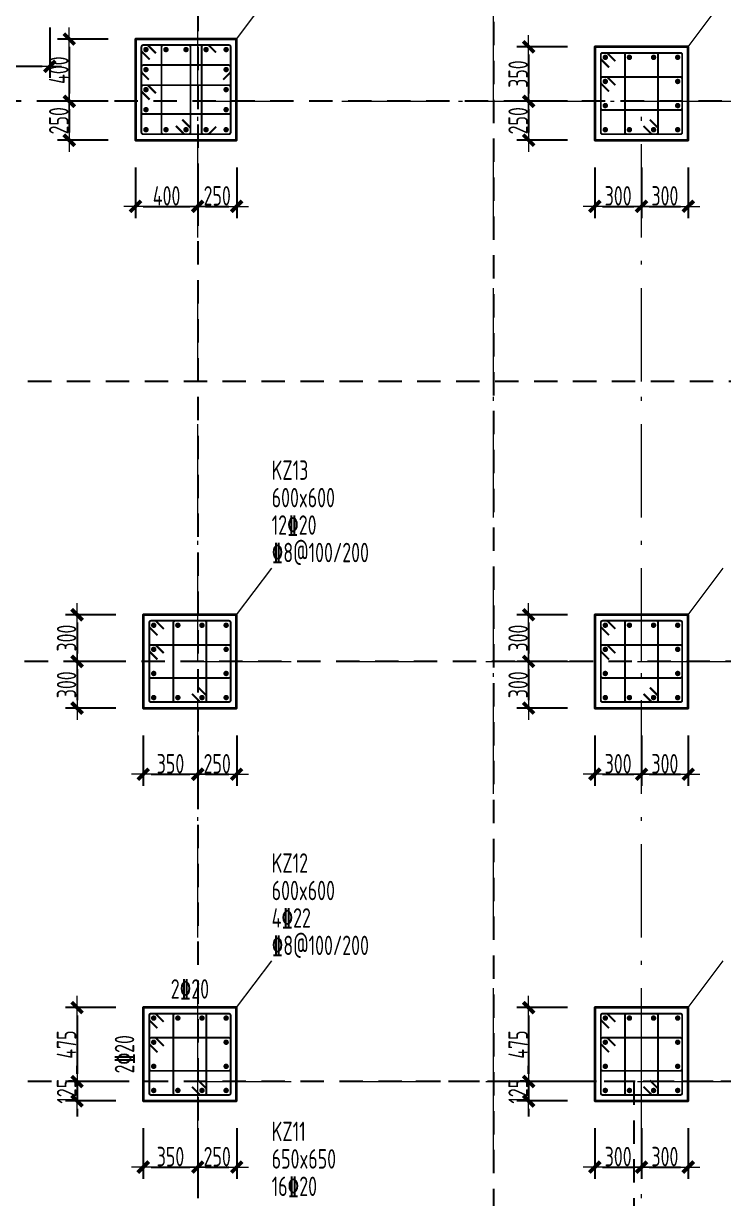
# Model space of a CAD drawing. Header units: millimetres. Extents: x 539196 to 807275, y 431843 to 1156631.
# Drawn here: x 613630 to 622621, y 893055 to 908159 of the extents above; entities that cross this region are included whole.
import ezdxf
from ezdxf.enums import TextEntityAlignment as Align

# ---------------------------------------------------------------- set-up
doc = ezdxf.new("R2010")
doc.units = ezdxf.units.MM
doc.header["$MEASUREMENT"] = 0
for name, pattern in [('DOTE', [2.42, 2, -0.2, 0.02, -0.2]), ('点划线', [1850, 1200, -300, 50, -300]), ('虚线', [500, 300, -200])]:
    doc.linetypes.add(name, pattern=pattern)
doc.layers.add('DOTE', color=1, linetype='DOTE')
for name, color, linetype, lineweight in [('柱原位标注', 7, 'Continuous', 18), ('柱尺寸标注', 3, 'Continuous', 18), ('柱标注引线', 2, 'Continuous', 18), ('柱箍筋', 1, 'Continuous', 25), ('柱纵筋', 1, 'Continuous', 70), ('柱集中标注', 2, 'Continuous', 18), ('砼柱', 2, 'Continuous', 35), ('网格', 9, '点划线', 18)]:
    doc.layers.add(name, color=color, linetype=linetype, lineweight=lineweight)
doc.styles.add('样式 1_yjk_yjk_yjk_yjk', font='yjkeng.shx', dxfattribs={"width": 0.7, "bigfont": 'yjkchn.shx'})
doc.dimstyles.new('盈建科结构_yjk_yjk_yjk_yjk', dxfattribs={"dimscale": 100, "dimtxt": 2.5, "dimasz": 1, "dimexe": 1.5, "dimexo": 0.625, "dimgap": 0.1, "dimtad": 1, "dimdec": 0, "dimrnd": 1, "dimzin": 0, "dimdsep": 46, "dimtxsty": '样式 1_yjk_yjk_yjk_yjk', "dimblk": '_yjkbk', "dimblk1": 'ARCHTICK', "dimblk2": 'ARCHTICK', "dimcen": 0.09, "dimadec": 0, "dimazin": 0, "dimtfac": 1, "dimtdec": 4, "dimtix": 1, "dimtmove": 2, "dimatfit": 3, "dimfxl": 0, "dimtolj": 1, "dimtzin": 0, "dimarcsym": 0})

# ---------------------------------------------------------------- blocks, each defined once
blk = doc.blocks.new('_yjkbk')
blk.add_line((-1, 0), (1.5, 0))
blk.add_lwpolyline([(-0.7, -0.7, 0.5, 0.5, 0), (0.7, 0.7, 0.5, 0.5, 0)], format="xyseb")
blk = doc.blocks.new('*D1311')
at = {"layer": 'Defpoints', "color": 0}
for p in [(612268, 908459), (613968, 908459), (613968, 907609)]:
    blk.add_point(p, dxfattribs=at)
at = {"layer": '柱尺寸标注', "color": 0, "lineweight": -2}
for p, q in [((612268, 908109), (612268, 907459)), ((613968, 908109), (613968, 907459)), ((612368, 907609), (613868, 907609))]:
    blk.add_line(p, q, dxfattribs=at)
at = {"layer": '柱尺寸标注', "color": 0, "lineweight": -2, "xscale": 100, "yscale": 100, "zscale": 100, "rotation": 180}
blk.add_blockref('_yjkbk', (612268, 907609), dxfattribs=at)
at = {"layer": '柱尺寸标注', "color": 0, "lineweight": -2, "xscale": 100, "yscale": 100, "zscale": 100}
blk.add_blockref('_yjkbk', (613968, 907609), dxfattribs=at)
at = {"layer": '柱尺寸标注', "color": 0, "insert": (613118, 907744), "char_height": 250, "attachment_point": 5, "style": '样式 1_yjk_yjk_yjk_yjk'}
blk.add_mtext('\\A1;850', dxfattribs=at)
blk = doc.blocks.new('_ARCHTICK')
at = {"color": 0, "linetype": 'ByBlock', "const_width": 0.15}
blk.add_lwpolyline([(-0.5, -0.5), (0.5, 0.5)], dxfattribs=at)
blk = doc.blocks.new('*D1482')
at = {"layer": 'Defpoints', "color": 0}
for p in [(615068, 906659), (615868, 906659), (615868, 905809)]:
    blk.add_point(p, dxfattribs=at)
at = {"layer": '柱尺寸标注', "color": 0, "lineweight": -2}
for p, q in [((615068, 906309), (615068, 905659)), ((615868, 906309), (615868, 905659)), ((615168, 905809), (615768, 905809))]:
    blk.add_line(p, q, dxfattribs=at)
at = {"layer": '柱尺寸标注', "color": 0, "lineweight": -2, "xscale": 100, "yscale": 100, "zscale": 100, "rotation": 180}
blk.add_blockref('_yjkbk', (615068, 905809), dxfattribs=at)
at = {"layer": '柱尺寸标注', "color": 0, "lineweight": -2, "xscale": 100, "yscale": 100, "zscale": 100}
blk.add_blockref('_yjkbk', (615868, 905809), dxfattribs=at)
at = {"layer": '柱尺寸标注', "color": 0, "insert": (615468, 905944), "char_height": 250, "attachment_point": 5, "style": '样式 1_yjk_yjk_yjk_yjk'}
blk.add_mtext('\\A1;400', dxfattribs=at)
blk = doc.blocks.new('*D1483')
at = {"layer": 'Defpoints', "color": 0}
for p in [(615868, 906659), (616368, 906659), (616368, 905809)]:
    blk.add_point(p, dxfattribs=at)
at = {"layer": '柱尺寸标注', "color": 0, "lineweight": -2}
for p, q in [((615868, 906309), (615868, 905659)), ((616368, 906309), (616368, 905659)), ((615968, 905809), (616268, 905809))]:
    blk.add_line(p, q, dxfattribs=at)
at = {"layer": '柱尺寸标注', "color": 0, "lineweight": -2, "xscale": 100, "yscale": 100, "zscale": 100, "rotation": 180}
blk.add_blockref('_yjkbk', (615868, 905809), dxfattribs=at)
at = {"layer": '柱尺寸标注', "color": 0, "lineweight": -2, "xscale": 100, "yscale": 100, "zscale": 100}
blk.add_blockref('_yjkbk', (616368, 905809), dxfattribs=at)
at = {"layer": '柱尺寸标注', "color": 0, "insert": (616118, 905944), "char_height": 250, "attachment_point": 5, "style": '样式 1_yjk_yjk_yjk_yjk'}
blk.add_mtext('\\A1;250', dxfattribs=at)
blk = doc.blocks.new('*D1484')
at = {"layer": 'Defpoints', "color": 0}
for p in [(615068, 907959), (614218, 907159), (615068, 907159)]:
    blk.add_point(p, dxfattribs=at)
at = {"layer": '柱尺寸标注', "color": 0, "lineweight": -2}
for p, q in [((614718, 907959), (614068, 907959)), ((614218, 907859), (614218, 907259)), ((614718, 907159), (614068, 907159))]:
    blk.add_line(p, q, dxfattribs=at)
at = {"layer": '柱尺寸标注', "color": 0, "lineweight": -2, "xscale": 100, "yscale": 100, "zscale": 100}
for p, rotation in [((614218, 907959), 90), ((614218, 907159), 270)]:
    blk.add_blockref('_yjkbk', p, dxfattribs=dict(at, rotation=rotation))
at = {"layer": '柱尺寸标注', "color": 0, "insert": (614083, 907559), "char_height": 250, "attachment_point": 5, "rotation": 90, "style": '样式 1_yjk_yjk_yjk_yjk'}
blk.add_mtext('\\A1;400', dxfattribs=at)
blk = doc.blocks.new('*D1485')
at = {"layer": 'Defpoints', "color": 0}
for p in [(615068, 907159), (614218, 906659), (615068, 906659)]:
    blk.add_point(p, dxfattribs=at)
at = {"layer": '柱尺寸标注', "color": 0, "lineweight": -2}
for p, q in [((614718, 907159), (614068, 907159)), ((614218, 907059), (614218, 906759)), ((614718, 906659), (614068, 906659))]:
    blk.add_line(p, q, dxfattribs=at)
at = {"layer": '柱尺寸标注', "color": 0, "lineweight": -2, "xscale": 100, "yscale": 100, "zscale": 100}
for p, rotation in [((614218, 907159), 90), ((614218, 906659), 270)]:
    blk.add_blockref('_yjkbk', p, dxfattribs=dict(at, rotation=rotation))
at = {"layer": '柱尺寸标注', "color": 0, "insert": (614083, 906909), "char_height": 250, "attachment_point": 5, "rotation": 90, "style": '样式 1_yjk_yjk_yjk_yjk'}
blk.add_mtext('\\A1;250', dxfattribs=at)
blk = doc.blocks.new('*D1494')
at = {"layer": 'Defpoints', "color": 0}
for p in [(615168, 899359), (615868, 899359), (615868, 898509)]:
    blk.add_point(p, dxfattribs=at)
at = {"layer": '柱尺寸标注', "color": 0, "lineweight": -2}
for p, q in [((615168, 899009), (615168, 898359)), ((615868, 899009), (615868, 898359)), ((615268, 898509), (615768, 898509))]:
    blk.add_line(p, q, dxfattribs=at)
at = {"layer": '柱尺寸标注', "color": 0, "lineweight": -2, "xscale": 100, "yscale": 100, "zscale": 100, "rotation": 180}
blk.add_blockref('_yjkbk', (615168, 898509), dxfattribs=at)
at = {"layer": '柱尺寸标注', "color": 0, "lineweight": -2, "xscale": 100, "yscale": 100, "zscale": 100}
blk.add_blockref('_yjkbk', (615868, 898509), dxfattribs=at)
at = {"layer": '柱尺寸标注', "color": 0, "insert": (615518, 898644), "char_height": 250, "attachment_point": 5, "style": '样式 1_yjk_yjk_yjk_yjk'}
blk.add_mtext('\\A1;350', dxfattribs=at)
blk = doc.blocks.new('*D1495')
at = {"layer": 'Defpoints', "color": 0}
for p in [(615868, 899359), (616368, 899359), (616368, 898509)]:
    blk.add_point(p, dxfattribs=at)
at = {"layer": '柱尺寸标注', "color": 0, "lineweight": -2}
for p, q in [((615868, 899009), (615868, 898359)), ((616368, 899009), (616368, 898359)), ((615968, 898509), (616268, 898509))]:
    blk.add_line(p, q, dxfattribs=at)
at = {"layer": '柱尺寸标注', "color": 0, "lineweight": -2, "xscale": 100, "yscale": 100, "zscale": 100, "rotation": 180}
blk.add_blockref('_yjkbk', (615868, 898509), dxfattribs=at)
at = {"layer": '柱尺寸标注', "color": 0, "lineweight": -2, "xscale": 100, "yscale": 100, "zscale": 100}
blk.add_blockref('_yjkbk', (616368, 898509), dxfattribs=at)
at = {"layer": '柱尺寸标注', "color": 0, "insert": (616118, 898644), "char_height": 250, "attachment_point": 5, "style": '样式 1_yjk_yjk_yjk_yjk'}
blk.add_mtext('\\A1;250', dxfattribs=at)
blk = doc.blocks.new('*D1496')
at = {"layer": 'Defpoints', "color": 0}
for p in [(615168, 900559), (614318, 899959), (615168, 899959)]:
    blk.add_point(p, dxfattribs=at)
at = {"layer": '柱尺寸标注', "color": 0, "lineweight": -2}
for p, q in [((614818, 900559), (614168, 900559)), ((614318, 900459), (614318, 900059)), ((614818, 899959), (614168, 899959))]:
    blk.add_line(p, q, dxfattribs=at)
at = {"layer": '柱尺寸标注', "color": 0, "lineweight": -2, "xscale": 100, "yscale": 100, "zscale": 100}
for p, rotation in [((614318, 900559), 90), ((614318, 899959), 270)]:
    blk.add_blockref('_yjkbk', p, dxfattribs=dict(at, rotation=rotation))
at = {"layer": '柱尺寸标注', "color": 0, "insert": (614183, 900259), "char_height": 250, "attachment_point": 5, "rotation": 90, "style": '样式 1_yjk_yjk_yjk_yjk'}
blk.add_mtext('\\A1;300', dxfattribs=at)
blk = doc.blocks.new('*D1497')
at = {"layer": 'Defpoints', "color": 0}
for p in [(615168, 899959), (614318, 899359), (615168, 899359)]:
    blk.add_point(p, dxfattribs=at)
at = {"layer": '柱尺寸标注', "color": 0, "lineweight": -2}
for p, q in [((614818, 899959), (614168, 899959)), ((614318, 899859), (614318, 899459)), ((614818, 899359), (614168, 899359))]:
    blk.add_line(p, q, dxfattribs=at)
at = {"layer": '柱尺寸标注', "color": 0, "lineweight": -2, "xscale": 100, "yscale": 100, "zscale": 100}
for p, rotation in [((614318, 899959), 90), ((614318, 899359), 270)]:
    blk.add_blockref('_yjkbk', p, dxfattribs=dict(at, rotation=rotation))
at = {"layer": '柱尺寸标注', "color": 0, "insert": (614183, 899659), "char_height": 250, "attachment_point": 5, "rotation": 90, "style": '样式 1_yjk_yjk_yjk_yjk'}
blk.add_mtext('\\A1;300', dxfattribs=at)
blk = doc.blocks.new('*D1498')
at = {"layer": 'Defpoints', "color": 0}
for p in [(615168, 894309), (615868, 894309), (615868, 893459)]:
    blk.add_point(p, dxfattribs=at)
at = {"layer": '柱尺寸标注', "color": 0, "lineweight": -2}
for p, q in [((615168, 893959), (615168, 893309)), ((615868, 893959), (615868, 893309)), ((615268, 893459), (615768, 893459))]:
    blk.add_line(p, q, dxfattribs=at)
at = {"layer": '柱尺寸标注', "color": 0, "lineweight": -2, "xscale": 100, "yscale": 100, "zscale": 100, "rotation": 180}
blk.add_blockref('_yjkbk', (615168, 893459), dxfattribs=at)
at = {"layer": '柱尺寸标注', "color": 0, "lineweight": -2, "xscale": 100, "yscale": 100, "zscale": 100}
blk.add_blockref('_yjkbk', (615868, 893459), dxfattribs=at)
at = {"layer": '柱尺寸标注', "color": 0, "insert": (615518, 893594), "char_height": 250, "attachment_point": 5, "style": '样式 1_yjk_yjk_yjk_yjk'}
blk.add_mtext('\\A1;350', dxfattribs=at)
blk = doc.blocks.new('*D1499')
at = {"layer": 'Defpoints', "color": 0}
for p in [(615868, 894309), (616368, 894309), (616368, 893459)]:
    blk.add_point(p, dxfattribs=at)
at = {"layer": '柱尺寸标注', "color": 0, "lineweight": -2}
for p, q in [((615868, 893959), (615868, 893309)), ((616368, 893959), (616368, 893309)), ((615968, 893459), (616268, 893459))]:
    blk.add_line(p, q, dxfattribs=at)
at = {"layer": '柱尺寸标注', "color": 0, "lineweight": -2, "xscale": 100, "yscale": 100, "zscale": 100, "rotation": 180}
blk.add_blockref('_yjkbk', (615868, 893459), dxfattribs=at)
at = {"layer": '柱尺寸标注', "color": 0, "lineweight": -2, "xscale": 100, "yscale": 100, "zscale": 100}
blk.add_blockref('_yjkbk', (616368, 893459), dxfattribs=at)
at = {"layer": '柱尺寸标注', "color": 0, "insert": (616118, 893594), "char_height": 250, "attachment_point": 5, "style": '样式 1_yjk_yjk_yjk_yjk'}
blk.add_mtext('\\A1;250', dxfattribs=at)
blk = doc.blocks.new('*D1500')
at = {"layer": 'Defpoints', "color": 0}
for p in [(615168, 895509), (614318, 894559), (615168, 894559)]:
    blk.add_point(p, dxfattribs=at)
at = {"layer": '柱尺寸标注', "color": 0, "lineweight": -2}
for p, q in [((614818, 895509), (614168, 895509)), ((614318, 895409), (614318, 894659)), ((614818, 894559), (614168, 894559))]:
    blk.add_line(p, q, dxfattribs=at)
at = {"layer": '柱尺寸标注', "color": 0, "lineweight": -2, "xscale": 100, "yscale": 100, "zscale": 100}
for p, rotation in [((614318, 895509), 90), ((614318, 894559), 270)]:
    blk.add_blockref('_yjkbk', p, dxfattribs=dict(at, rotation=rotation))
at = {"layer": '柱尺寸标注', "color": 0, "insert": (614183, 895034), "char_height": 250, "attachment_point": 5, "rotation": 90, "style": '样式 1_yjk_yjk_yjk_yjk'}
blk.add_mtext('\\A1;475', dxfattribs=at)
blk = doc.blocks.new('*D1501')
at = {"layer": 'Defpoints', "color": 0}
for p in [(615168, 894559), (614318, 894309), (615168, 894309)]:
    blk.add_point(p, dxfattribs=at)
at = {"layer": '柱尺寸标注', "color": 0, "lineweight": -2}
for p, q in [((614318, 894659), (614318, 894759)), ((614818, 894559), (614168, 894559)), ((614318, 894559), (614318, 894309)), ((614818, 894309), (614168, 894309)), ((614318, 894209), (614318, 894109))]:
    blk.add_line(p, q, dxfattribs=at)
at = {"layer": '柱尺寸标注', "color": 0, "lineweight": -2, "xscale": 100, "yscale": 100, "zscale": 100}
for p, rotation in [((614318, 894559), 270), ((614318, 894309), 90)]:
    blk.add_blockref('_yjkbk', p, dxfattribs=dict(at, rotation=rotation))
at = {"layer": '柱尺寸标注', "color": 0, "insert": (614183, 894434), "char_height": 250, "attachment_point": 5, "rotation": 90, "style": '样式 1_yjk_yjk_yjk_yjk'}
blk.add_mtext('\\A1;125', dxfattribs=at)
blk = doc.blocks.new('*D1514')
at = {"layer": 'Defpoints', "color": 0}
for p in [(620968, 906659), (621568, 906659), (621568, 905809)]:
    blk.add_point(p, dxfattribs=at)
at = {"layer": '柱尺寸标注', "color": 0, "lineweight": -2}
for p, q in [((620968, 906309), (620968, 905659)), ((621568, 906309), (621568, 905659)), ((621068, 905809), (621468, 905809))]:
    blk.add_line(p, q, dxfattribs=at)
at = {"layer": '柱尺寸标注', "color": 0, "lineweight": -2, "xscale": 100, "yscale": 100, "zscale": 100, "rotation": 180}
blk.add_blockref('_yjkbk', (620968, 905809), dxfattribs=at)
at = {"layer": '柱尺寸标注', "color": 0, "lineweight": -2, "xscale": 100, "yscale": 100, "zscale": 100}
blk.add_blockref('_yjkbk', (621568, 905809), dxfattribs=at)
at = {"layer": '柱尺寸标注', "color": 0, "insert": (621268, 905944), "char_height": 250, "attachment_point": 5, "style": '样式 1_yjk_yjk_yjk_yjk'}
blk.add_mtext('\\A1;300', dxfattribs=at)
blk = doc.blocks.new('*D1515')
at = {"layer": 'Defpoints', "color": 0}
for p in [(621568, 906659), (622168, 906659), (622168, 905809)]:
    blk.add_point(p, dxfattribs=at)
at = {"layer": '柱尺寸标注', "color": 0, "lineweight": -2}
for p, q in [((621568, 906309), (621568, 905659)), ((622168, 906309), (622168, 905659)), ((621668, 905809), (622068, 905809))]:
    blk.add_line(p, q, dxfattribs=at)
at = {"layer": '柱尺寸标注', "color": 0, "lineweight": -2, "xscale": 100, "yscale": 100, "zscale": 100, "rotation": 180}
blk.add_blockref('_yjkbk', (621568, 905809), dxfattribs=at)
at = {"layer": '柱尺寸标注', "color": 0, "lineweight": -2, "xscale": 100, "yscale": 100, "zscale": 100}
blk.add_blockref('_yjkbk', (622168, 905809), dxfattribs=at)
at = {"layer": '柱尺寸标注', "color": 0, "insert": (621868, 905944), "char_height": 250, "attachment_point": 5, "style": '样式 1_yjk_yjk_yjk_yjk'}
blk.add_mtext('\\A1;300', dxfattribs=at)
blk = doc.blocks.new('*D1516')
at = {"layer": 'Defpoints', "color": 0}
for p in [(620968, 907859), (620118, 907159), (620968, 907159)]:
    blk.add_point(p, dxfattribs=at)
at = {"layer": '柱尺寸标注', "color": 0, "lineweight": -2}
for p, q in [((620618, 907859), (619968, 907859)), ((620118, 907759), (620118, 907259)), ((620618, 907159), (619968, 907159))]:
    blk.add_line(p, q, dxfattribs=at)
at = {"layer": '柱尺寸标注', "color": 0, "lineweight": -2, "xscale": 100, "yscale": 100, "zscale": 100}
for p, rotation in [((620118, 907859), 90), ((620118, 907159), 270)]:
    blk.add_blockref('_yjkbk', p, dxfattribs=dict(at, rotation=rotation))
at = {"layer": '柱尺寸标注', "color": 0, "insert": (619983, 907509), "char_height": 250, "attachment_point": 5, "rotation": 90, "style": '样式 1_yjk_yjk_yjk_yjk'}
blk.add_mtext('\\A1;350', dxfattribs=at)
blk = doc.blocks.new('*D1517')
at = {"layer": 'Defpoints', "color": 0}
for p in [(620968, 907159), (620118, 906659), (620968, 906659)]:
    blk.add_point(p, dxfattribs=at)
at = {"layer": '柱尺寸标注', "color": 0, "lineweight": -2}
for p, q in [((620618, 907159), (619968, 907159)), ((620118, 907059), (620118, 906759)), ((620618, 906659), (619968, 906659))]:
    blk.add_line(p, q, dxfattribs=at)
at = {"layer": '柱尺寸标注', "color": 0, "lineweight": -2, "xscale": 100, "yscale": 100, "zscale": 100}
for p, rotation in [((620118, 907159), 90), ((620118, 906659), 270)]:
    blk.add_blockref('_yjkbk', p, dxfattribs=dict(at, rotation=rotation))
at = {"layer": '柱尺寸标注', "color": 0, "insert": (619983, 906909), "char_height": 250, "attachment_point": 5, "rotation": 90, "style": '样式 1_yjk_yjk_yjk_yjk'}
blk.add_mtext('\\A1;250', dxfattribs=at)
blk = doc.blocks.new('*D1518')
at = {"layer": 'Defpoints', "color": 0}
for p in [(620968, 899359), (621568, 899359), (621568, 898509)]:
    blk.add_point(p, dxfattribs=at)
at = {"layer": '柱尺寸标注', "color": 0, "lineweight": -2}
for p, q in [((620968, 899009), (620968, 898359)), ((621568, 899009), (621568, 898359)), ((621068, 898509), (621468, 898509))]:
    blk.add_line(p, q, dxfattribs=at)
at = {"layer": '柱尺寸标注', "color": 0, "lineweight": -2, "xscale": 100, "yscale": 100, "zscale": 100, "rotation": 180}
blk.add_blockref('_yjkbk', (620968, 898509), dxfattribs=at)
at = {"layer": '柱尺寸标注', "color": 0, "lineweight": -2, "xscale": 100, "yscale": 100, "zscale": 100}
blk.add_blockref('_yjkbk', (621568, 898509), dxfattribs=at)
at = {"layer": '柱尺寸标注', "color": 0, "insert": (621268, 898644), "char_height": 250, "attachment_point": 5, "style": '样式 1_yjk_yjk_yjk_yjk'}
blk.add_mtext('\\A1;300', dxfattribs=at)
blk = doc.blocks.new('*D1519')
at = {"layer": 'Defpoints', "color": 0}
for p in [(621568, 899359), (622168, 899359), (622168, 898509)]:
    blk.add_point(p, dxfattribs=at)
at = {"layer": '柱尺寸标注', "color": 0, "lineweight": -2}
for p, q in [((621568, 899009), (621568, 898359)), ((622168, 899009), (622168, 898359)), ((621668, 898509), (622068, 898509))]:
    blk.add_line(p, q, dxfattribs=at)
at = {"layer": '柱尺寸标注', "color": 0, "lineweight": -2, "xscale": 100, "yscale": 100, "zscale": 100, "rotation": 180}
blk.add_blockref('_yjkbk', (621568, 898509), dxfattribs=at)
at = {"layer": '柱尺寸标注', "color": 0, "lineweight": -2, "xscale": 100, "yscale": 100, "zscale": 100}
blk.add_blockref('_yjkbk', (622168, 898509), dxfattribs=at)
at = {"layer": '柱尺寸标注', "color": 0, "insert": (621868, 898644), "char_height": 250, "attachment_point": 5, "style": '样式 1_yjk_yjk_yjk_yjk'}
blk.add_mtext('\\A1;300', dxfattribs=at)
blk = doc.blocks.new('*D1520')
at = {"layer": 'Defpoints', "color": 0}
for p in [(620968, 900559), (620118, 899959), (620968, 899959)]:
    blk.add_point(p, dxfattribs=at)
at = {"layer": '柱尺寸标注', "color": 0, "lineweight": -2}
for p, q in [((620618, 900559), (619968, 900559)), ((620118, 900459), (620118, 900059)), ((620618, 899959), (619968, 899959))]:
    blk.add_line(p, q, dxfattribs=at)
at = {"layer": '柱尺寸标注', "color": 0, "lineweight": -2, "xscale": 100, "yscale": 100, "zscale": 100}
for p, rotation in [((620118, 900559), 90), ((620118, 899959), 270)]:
    blk.add_blockref('_yjkbk', p, dxfattribs=dict(at, rotation=rotation))
at = {"layer": '柱尺寸标注', "color": 0, "insert": (619983, 900259), "char_height": 250, "attachment_point": 5, "rotation": 90, "style": '样式 1_yjk_yjk_yjk_yjk'}
blk.add_mtext('\\A1;300', dxfattribs=at)
blk = doc.blocks.new('*D1521')
at = {"layer": 'Defpoints', "color": 0}
for p in [(620968, 899959), (620118, 899359), (620968, 899359)]:
    blk.add_point(p, dxfattribs=at)
at = {"layer": '柱尺寸标注', "color": 0, "lineweight": -2}
for p, q in [((620618, 899959), (619968, 899959)), ((620118, 899859), (620118, 899459)), ((620618, 899359), (619968, 899359))]:
    blk.add_line(p, q, dxfattribs=at)
at = {"layer": '柱尺寸标注', "color": 0, "lineweight": -2, "xscale": 100, "yscale": 100, "zscale": 100}
for p, rotation in [((620118, 899959), 90), ((620118, 899359), 270)]:
    blk.add_blockref('_yjkbk', p, dxfattribs=dict(at, rotation=rotation))
at = {"layer": '柱尺寸标注', "color": 0, "insert": (619983, 899659), "char_height": 250, "attachment_point": 5, "rotation": 90, "style": '样式 1_yjk_yjk_yjk_yjk'}
blk.add_mtext('\\A1;300', dxfattribs=at)
blk = doc.blocks.new('*D1522')
at = {"layer": 'Defpoints', "color": 0}
for p in [(620968, 894309), (621568, 894309), (621568, 893459)]:
    blk.add_point(p, dxfattribs=at)
at = {"layer": '柱尺寸标注', "color": 0, "lineweight": -2}
for p, q in [((620968, 893959), (620968, 893309)), ((621568, 893959), (621568, 893309)), ((621068, 893459), (621468, 893459))]:
    blk.add_line(p, q, dxfattribs=at)
at = {"layer": '柱尺寸标注', "color": 0, "lineweight": -2, "xscale": 100, "yscale": 100, "zscale": 100, "rotation": 180}
blk.add_blockref('_yjkbk', (620968, 893459), dxfattribs=at)
at = {"layer": '柱尺寸标注', "color": 0, "lineweight": -2, "xscale": 100, "yscale": 100, "zscale": 100}
blk.add_blockref('_yjkbk', (621568, 893459), dxfattribs=at)
at = {"layer": '柱尺寸标注', "color": 0, "insert": (621268, 893594), "char_height": 250, "attachment_point": 5, "style": '样式 1_yjk_yjk_yjk_yjk'}
blk.add_mtext('\\A1;300', dxfattribs=at)
blk = doc.blocks.new('*D1523')
at = {"layer": 'Defpoints', "color": 0}
for p in [(621568, 894309), (622168, 894309), (622168, 893459)]:
    blk.add_point(p, dxfattribs=at)
at = {"layer": '柱尺寸标注', "color": 0, "lineweight": -2}
for p, q in [((621568, 893959), (621568, 893309)), ((622168, 893959), (622168, 893309)), ((621668, 893459), (622068, 893459))]:
    blk.add_line(p, q, dxfattribs=at)
at = {"layer": '柱尺寸标注', "color": 0, "lineweight": -2, "xscale": 100, "yscale": 100, "zscale": 100, "rotation": 180}
blk.add_blockref('_yjkbk', (621568, 893459), dxfattribs=at)
at = {"layer": '柱尺寸标注', "color": 0, "lineweight": -2, "xscale": 100, "yscale": 100, "zscale": 100}
blk.add_blockref('_yjkbk', (622168, 893459), dxfattribs=at)
at = {"layer": '柱尺寸标注', "color": 0, "insert": (621868, 893594), "char_height": 250, "attachment_point": 5, "style": '样式 1_yjk_yjk_yjk_yjk'}
blk.add_mtext('\\A1;300', dxfattribs=at)
blk = doc.blocks.new('*D1524')
at = {"layer": 'Defpoints', "color": 0}
for p in [(620968, 895509), (620118, 894559), (620968, 894559)]:
    blk.add_point(p, dxfattribs=at)
at = {"layer": '柱尺寸标注', "color": 0, "lineweight": -2}
for p, q in [((620618, 895509), (619968, 895509)), ((620118, 895409), (620118, 894659)), ((620618, 894559), (619968, 894559))]:
    blk.add_line(p, q, dxfattribs=at)
at = {"layer": '柱尺寸标注', "color": 0, "lineweight": -2, "xscale": 100, "yscale": 100, "zscale": 100}
for p, rotation in [((620118, 895509), 90), ((620118, 894559), 270)]:
    blk.add_blockref('_yjkbk', p, dxfattribs=dict(at, rotation=rotation))
at = {"layer": '柱尺寸标注', "color": 0, "insert": (619983, 895034), "char_height": 250, "attachment_point": 5, "rotation": 90, "style": '样式 1_yjk_yjk_yjk_yjk'}
blk.add_mtext('\\A1;475', dxfattribs=at)
blk = doc.blocks.new('*D1525')
at = {"layer": 'Defpoints', "color": 0}
for p in [(620968, 894559), (620118, 894309), (620968, 894309)]:
    blk.add_point(p, dxfattribs=at)
at = {"layer": '柱尺寸标注', "color": 0, "lineweight": -2}
for p, q in [((620118, 894659), (620118, 894759)), ((620618, 894559), (619968, 894559)), ((620118, 894559), (620118, 894309)), ((620618, 894309), (619968, 894309)), ((620118, 894209), (620118, 894109))]:
    blk.add_line(p, q, dxfattribs=at)
at = {"layer": '柱尺寸标注', "color": 0, "lineweight": -2, "xscale": 100, "yscale": 100, "zscale": 100}
for p, rotation in [((620118, 894559), 270), ((620118, 894309), 90)]:
    blk.add_blockref('_yjkbk', p, dxfattribs=dict(at, rotation=rotation))
at = {"layer": '柱尺寸标注', "color": 0, "insert": (619983, 894434), "char_height": 250, "attachment_point": 5, "rotation": 90, "style": '样式 1_yjk_yjk_yjk_yjk'}
blk.add_mtext('\\A1;125', dxfattribs=at)
blk = doc.blocks.new('jzzw')
at = {"layer": 'DOTE', "color": 1, "linetype": '虚线'}
for p, q in [((917386, 873149), (917386, 834829)), ((921186, 872969), (921186, 834829)), ((929618, 870449), (912217, 870449)), ((952506, 866849), (912186, 866849)), ((952463, 863249), (912186, 863249)), ((952506, 857849), (912186, 857849)), ((928906, 857849), (920186, 857849)), ((922986, 857849), (922986, 854849))]:
    blk.add_line(p, q, dxfattribs=at)

msp = doc.modelspace()

# ---------------------------------------------------------------- linework, layer by layer
at = {"layer": '柱标注引线'}
for p, q in [((616367.6, 907959.2), (616817.6, 908559.2)), ((622167.6, 907859.2), (622617.6, 908459.2)), ((616367.6, 900559.2), (616817.6, 901159.2)), ((622167.6, 900559.2), (622617.6, 901159.2)), ((616367.6, 895509.2), (616817.6, 896109.2)), ((622167.6, 895509.2), (622617.6, 896109.2))]:
    msp.add_line(p, q, dxfattribs=at)
at = {"layer": '柱箍筋', "const_width": 25}
for points in [[(615331.6, 907776.5), (615233.4, 907874.8, 0.1989124), (615216.6, 907881.7), (615168.8, 907881.7, 0.4142136), (615145.1, 907858), (615145.1, 906760.5, 0.4142136), (615168.8, 906736.7), (616266.3, 906736.7, 0.4142136), (616290.1, 906760.5), (616290.1, 907858, 0.4142136), (616266.3, 907881.7), (615168.8, 907881.7, 0.4142136), (615145.1, 907858), (615145.1, 907810.2, 0.1989124), (615152, 907793.5), (615250.3, 907695.2)], [(615588.5, 906842), (615686.8, 906743.7, 0.1989124), (615703.6, 906736.7), (615751.3, 906736.7, 0.4142136), (615775.1, 906760.5), (615775.1, 907858, 0.4142136), (615751.3, 907881.7), (615426.3, 907881.7, 0.4142136), (615402.6, 907858), (615402.6, 906760.5, 0.4142136), (615426.3, 906736.7), (615751.3, 906736.7, 0.4142136), (615775.1, 906760.5), (615775.1, 906808.2, 0.1989124), (615768.1, 906825), (615669.9, 906923.3)], [(616104.1, 906832.1), (616015.7, 906743.7, -0.131362), (615989.1, 906736.7), (615941.3, 906736.7, -0.4142136), (615917.6, 906760.5), (615917.6, 907858, -0.4142136), (615941.3, 907881.7), (615989.1, 907881.7, -0.131362), (616015.7, 907874.8), (616104.1, 907786.4)], [(621231.6, 907676.5), (621133.4, 907774.8, 0.1989124), (621116.6, 907781.7), (621068.8, 907781.7, 0.4142136), (621045.1, 907758), (621045.1, 906760.5, 0.4142136), (621068.8, 906736.7), (622066.3, 906736.7, 0.4142136), (622090.1, 906760.5), (622090.1, 907758, 0.4142136), (622066.3, 907781.7), (621068.8, 907781.7, 0.4142136), (621045.1, 907758), (621045.1, 907710.2, 0.1989124), (621052, 907693.5), (621150.3, 907595.2)], [(621593.5, 906842), (621691.8, 906743.7, 0.1989124), (621708.6, 906736.7), (621756.3, 906736.7, 0.4142136), (621780.1, 906760.5), (621780.1, 907758, 0.4142136), (621756.3, 907781.7), (621378.8, 907781.7, 0.4142136), (621355.1, 907758), (621355.1, 906760.5, 0.4142136), (621378.8, 906736.7), (621756.3, 906736.7, 0.4142136), (621780.1, 906760.5), (621780.1, 906808.2, 0.1989124), (621773.1, 906825), (621674.9, 906923.3)], [(615240.4, 907437.7), (615152, 907526.1, -0.131362), (615145.1, 907552.7), (615145.1, 907600.5, -0.4142136), (615168.8, 907624.2), (616266.3, 907624.2, -0.4142136), (616290.1, 907600.5), (616290.1, 907552.7, -0.131362), (616283.1, 907526.1), (616194.7, 907437.7)], [(621150.3, 907285.2), (621052, 907383.5, -0.1989124), (621045.1, 907400.2), (621045.1, 907448, -0.4142136), (621068.8, 907471.7), (622066.3, 907471.7, -0.4142136), (622090.1, 907448), (622090.1, 907070.5, -0.4142136), (622066.3, 907046.7), (621068.8, 907046.7, -0.4142136), (621045.1, 907070.5), (621045.1, 907448, -0.4142136), (621068.8, 907471.7), (621116.6, 907471.7, -0.1989124), (621133.4, 907464.8), (621231.6, 907366.5)], [(615250.3, 907180.2), (615152, 907278.5, -0.1989124), (615145.1, 907295.2), (615145.1, 907343, -0.4142136), (615168.8, 907366.7), (616266.3, 907366.7, -0.4142136), (616290.1, 907343), (616290.1, 907018, -0.4142136), (616266.3, 906994.2), (615168.8, 906994.2, -0.4142136), (615145.1, 907018), (615145.1, 907343, -0.4142136), (615168.8, 907366.7), (615216.6, 907366.7, -0.1989124), (615233.4, 907359.8), (615331.6, 907261.5)], [(615431.6, 900376.5), (615333.4, 900474.8, 0.1989124), (615316.6, 900481.7), (615268.8, 900481.7, 0.4142136), (615245.1, 900458), (615245.1, 899460.5, 0.4142136), (615268.8, 899436.7), (616266.3, 899436.7, 0.4142136), (616290.1, 899460.5), (616290.1, 900458, 0.4142136), (616266.3, 900481.7), (615268.8, 900481.7, 0.4142136), (615245.1, 900458), (615245.1, 900410.2, 0.1989124), (615252, 900393.5), (615350.3, 900295.2)], [(615793.5, 899542), (615891.8, 899443.7, 0.1989124), (615908.6, 899436.7), (615956.3, 899436.7, 0.4142136), (615980.1, 899460.5), (615980.1, 900458, 0.4142136), (615956.3, 900481.7), (615578.8, 900481.7, 0.4142136), (615555.1, 900458), (615555.1, 899460.5, 0.4142136), (615578.8, 899436.7), (615956.3, 899436.7, 0.4142136), (615980.1, 899460.5), (615980.1, 899508.2, 0.1989124), (615973.1, 899525), (615874.9, 899623.3)], [(621231.6, 900376.5), (621133.4, 900474.8, 0.1989124), (621116.6, 900481.7), (621068.8, 900481.7, 0.4142136), (621045.1, 900458), (621045.1, 899460.5, 0.4142136), (621068.8, 899436.7), (622066.3, 899436.7, 0.4142136), (622090.1, 899460.5), (622090.1, 900458, 0.4142136), (622066.3, 900481.7), (621068.8, 900481.7, 0.4142136), (621045.1, 900458), (621045.1, 900410.2, 0.1989124), (621052, 900393.5), (621150.3, 900295.2)], [(621593.5, 899542), (621691.8, 899443.7, 0.1989124), (621708.6, 899436.7), (621756.3, 899436.7, 0.4142136), (621780.1, 899460.5), (621780.1, 900458, 0.4142136), (621756.3, 900481.7), (621378.8, 900481.7, 0.4142136), (621355.1, 900458), (621355.1, 899460.5, 0.4142136), (621378.8, 899436.7), (621756.3, 899436.7, 0.4142136), (621780.1, 899460.5), (621780.1, 899508.2, 0.1989124), (621773.1, 899525), (621674.9, 899623.3)], [(615350.3, 899985.2), (615252, 900083.5, -0.1989124), (615245.1, 900100.2), (615245.1, 900148, -0.4142136), (615268.8, 900171.7), (616266.3, 900171.7, -0.4142136), (616290.1, 900148), (616290.1, 899770.5, -0.4142136), (616266.3, 899746.7), (615268.8, 899746.7, -0.4142136), (615245.1, 899770.5), (615245.1, 900148, -0.4142136), (615268.8, 900171.7), (615316.6, 900171.7, -0.1989124), (615333.4, 900164.8), (615431.6, 900066.5)], [(621150.3, 899985.2), (621052, 900083.5, -0.1989124), (621045.1, 900100.2), (621045.1, 900148, -0.4142136), (621068.8, 900171.7), (622066.3, 900171.7, -0.4142136), (622090.1, 900148), (622090.1, 899770.5, -0.4142136), (622066.3, 899746.7), (621068.8, 899746.7, -0.4142136), (621045.1, 899770.5), (621045.1, 900148, -0.4142136), (621068.8, 900171.7), (621116.6, 900171.7, -0.1989124), (621133.4, 900164.8), (621231.6, 900066.5)], [(615431.6, 895326.5), (615333.4, 895424.8, 0.1989124), (615316.6, 895431.7), (615268.8, 895431.7, 0.4142136), (615245.1, 895408), (615245.1, 894410.5, 0.4142136), (615268.8, 894386.7), (616266.3, 894386.7, 0.4142136), (616290.1, 894410.5), (616290.1, 895408, 0.4142136), (616266.3, 895431.7), (615268.8, 895431.7, 0.4142136), (615245.1, 895408), (615245.1, 895360.2, 0.1989124), (615252, 895343.5), (615350.3, 895245.2)], [(615793.5, 894492), (615891.8, 894393.7, 0.1989124), (615908.6, 894386.7), (615956.3, 894386.7, 0.4142136), (615980.1, 894410.5), (615980.1, 895408, 0.4142136), (615956.3, 895431.7), (615578.8, 895431.7, 0.4142136), (615555.1, 895408), (615555.1, 894410.5, 0.4142136), (615578.8, 894386.7), (615956.3, 894386.7, 0.4142136), (615980.1, 894410.5), (615980.1, 894458.2, 0.1989124), (615973.1, 894475), (615874.9, 894573.3)], [(621231.6, 895326.5), (621133.4, 895424.8, 0.1989124), (621116.6, 895431.7), (621068.8, 895431.7, 0.4142136), (621045.1, 895408), (621045.1, 894410.5, 0.4142136), (621068.8, 894386.7), (622066.3, 894386.7, 0.4142136), (622090.1, 894410.5), (622090.1, 895408, 0.4142136), (622066.3, 895431.7), (621068.8, 895431.7, 0.4142136), (621045.1, 895408), (621045.1, 895360.2, 0.1989124), (621052, 895343.5), (621150.3, 895245.2)], [(621593.5, 894492), (621691.8, 894393.7, 0.1989124), (621708.6, 894386.7), (621756.3, 894386.7, 0.4142136), (621780.1, 894410.5), (621780.1, 895408, 0.4142136), (621756.3, 895431.7), (621378.8, 895431.7, 0.4142136), (621355.1, 895408), (621355.1, 894410.5, 0.4142136), (621378.8, 894386.7), (621756.3, 894386.7, 0.4142136), (621780.1, 894410.5), (621780.1, 894458.2, 0.1989124), (621773.1, 894475), (621674.9, 894573.3)], [(615350.3, 894935.2), (615252, 895033.5, -0.1989124), (615245.1, 895050.2), (615245.1, 895098, -0.4142136), (615268.8, 895121.7), (616266.3, 895121.7, -0.4142136), (616290.1, 895098), (616290.1, 894720.5, -0.4142136), (616266.3, 894696.7), (615268.8, 894696.7, -0.4142136), (615245.1, 894720.5), (615245.1, 895098, -0.4142136), (615268.8, 895121.7), (615316.6, 895121.7, -0.1989124), (615333.4, 895114.8), (615431.6, 895016.5)], [(621150.3, 894935.2), (621052, 895033.5, -0.1989124), (621045.1, 895050.2), (621045.1, 895098, -0.4142136), (621068.8, 895121.7), (622066.3, 895121.7, -0.4142136), (622090.1, 895098), (622090.1, 894720.5, -0.4142136), (622066.3, 894696.7), (621068.8, 894696.7, -0.4142136), (621045.1, 894720.5), (621045.1, 895098, -0.4142136), (621068.8, 895121.7), (621116.6, 895121.7, -0.1989124), (621133.4, 895114.8), (621231.6, 895016.5)]]:
    msp.add_lwpolyline(points, format="xyb", dxfattribs=at)
at = {"layer": '柱纵筋', "const_width": 35}
for points in [[(615220.1, 907824.2, 1), (615185.1, 907824.2, 1)], [(615477.6, 907824.2, 1), (615442.6, 907824.2, 1)], [(615735.1, 907824.2, 1), (615700.1, 907824.2, 1)], [(615992.6, 907824.2, 1), (615957.6, 907824.2, 1)], [(616250.1, 907824.2, 1), (616215.1, 907824.2, 1)], [(621120.1, 907724.2, 1), (621085.1, 907724.2, 1)], [(621430.1, 907724.2, 1), (621395.1, 907724.2, 1)], [(621740.1, 907724.2, 1), (621705.1, 907724.2, 1)], [(622050.1, 907724.2, 1), (622015.1, 907724.2, 1)], [(615220.1, 907566.7, 1), (615185.1, 907566.7, 1)], [(616250.1, 907566.7, 1), (616215.1, 907566.7, 1)], [(621120.1, 907414.2, 1), (621085.1, 907414.2, 1)], [(622050.1, 907414.2, 1), (622015.1, 907414.2, 1)], [(615220.1, 907309.2, 1), (615185.1, 907309.2, 1)], [(616250.1, 907309.2, 1), (616215.1, 907309.2, 1)], [(621120.1, 907104.2, 1), (621085.1, 907104.2, 1)], [(622050.1, 907104.2, 1), (622015.1, 907104.2, 1)], [(615220.1, 907051.7, 1), (615185.1, 907051.7, 1)], [(616250.1, 907051.7, 1), (616215.1, 907051.7, 1)], [(615220.1, 906794.2, 1), (615185.1, 906794.2, 1)], [(615477.6, 906794.2, 1), (615442.6, 906794.2, 1)], [(615735.1, 906794.2, 1), (615700.1, 906794.2, 1)], [(615992.6, 906794.2, 1), (615957.6, 906794.2, 1)], [(616250.1, 906794.2, 1), (616215.1, 906794.2, 1)], [(621120.1, 906794.2, 1), (621085.1, 906794.2, 1)], [(621430.1, 906794.2, 1), (621395.1, 906794.2, 1)], [(621740.1, 906794.2, 1), (621705.1, 906794.2, 1)], [(622050.1, 906794.2, 1), (622015.1, 906794.2, 1)], [(615320.1, 900424.2, 1), (615285.1, 900424.2, 1)], [(615630.1, 900424.2, 1), (615595.1, 900424.2, 1)], [(615940.1, 900424.2, 1), (615905.1, 900424.2, 1)], [(616250.1, 900424.2, 1), (616215.1, 900424.2, 1)], [(621120.1, 900424.2, 1), (621085.1, 900424.2, 1)], [(621430.1, 900424.2, 1), (621395.1, 900424.2, 1)], [(621740.1, 900424.2, 1), (621705.1, 900424.2, 1)], [(622050.1, 900424.2, 1), (622015.1, 900424.2, 1)], [(615320.1, 900114.2, 1), (615285.1, 900114.2, 1)], [(616250.1, 900114.2, 1), (616215.1, 900114.2, 1)], [(621120.1, 900114.2, 1), (621085.1, 900114.2, 1)], [(622050.1, 900114.2, 1), (622015.1, 900114.2, 1)], [(615320.1, 899804.2, 1), (615285.1, 899804.2, 1)], [(616250.1, 899804.2, 1), (616215.1, 899804.2, 1)], [(621120.1, 899804.2, 1), (621085.1, 899804.2, 1)], [(622050.1, 899804.2, 1), (622015.1, 899804.2, 1)], [(615320.1, 899494.2, 1), (615285.1, 899494.2, 1)], [(615630.1, 899494.2, 1), (615595.1, 899494.2, 1)], [(615940.1, 899494.2, 1), (615905.1, 899494.2, 1)], [(616250.1, 899494.2, 1), (616215.1, 899494.2, 1)], [(621120.1, 899494.2, 1), (621085.1, 899494.2, 1)], [(621430.1, 899494.2, 1), (621395.1, 899494.2, 1)], [(621740.1, 899494.2, 1), (621705.1, 899494.2, 1)], [(622050.1, 899494.2, 1), (622015.1, 899494.2, 1)], [(615320.1, 895374.2, 1), (615285.1, 895374.2, 1)], [(615630.1, 895374.2, 1), (615595.1, 895374.2, 1)], [(615940.1, 895374.2, 1), (615905.1, 895374.2, 1)], [(616250.1, 895374.2, 1), (616215.1, 895374.2, 1)], [(621120.1, 895374.2, 1), (621085.1, 895374.2, 1)], [(621430.1, 895374.2, 1), (621395.1, 895374.2, 1)], [(621740.1, 895374.2, 1), (621705.1, 895374.2, 1)], [(622050.1, 895374.2, 1), (622015.1, 895374.2, 1)], [(615320.1, 895064.2, 1), (615285.1, 895064.2, 1)], [(616250.1, 895064.2, 1), (616215.1, 895064.2, 1)], [(621120.1, 895064.2, 1), (621085.1, 895064.2, 1)], [(622050.1, 895064.2, 1), (622015.1, 895064.2, 1)], [(615320.1, 894754.2, 1), (615285.1, 894754.2, 1)], [(616250.1, 894754.2, 1), (616215.1, 894754.2, 1)], [(621120.1, 894754.2, 1), (621085.1, 894754.2, 1)], [(622050.1, 894754.2, 1), (622015.1, 894754.2, 1)], [(615320.1, 894444.2, 1), (615285.1, 894444.2, 1)], [(615630.1, 894444.2, 1), (615595.1, 894444.2, 1)], [(615940.1, 894444.2, 1), (615905.1, 894444.2, 1)], [(616250.1, 894444.2, 1), (616215.1, 894444.2, 1)], [(621120.1, 894444.2, 1), (621085.1, 894444.2, 1)], [(621430.1, 894444.2, 1), (621395.1, 894444.2, 1)], [(621740.1, 894444.2, 1), (621705.1, 894444.2, 1)], [(622050.1, 894444.2, 1), (622015.1, 894444.2, 1)]]:
    msp.add_lwpolyline(points, format="xyb", close=True, dxfattribs=at)
at = {"layer": '砼柱'}
for points in [[(616367.6, 907959.2), (615067.6, 907959.2), (615067.6, 906659.2), (616367.6, 906659.2)], [(622167.6, 907859.2), (620967.6, 907859.2), (620967.6, 906659.2), (622167.6, 906659.2)], [(616367.6, 900559.2), (615167.6, 900559.2), (615167.6, 899359.2), (616367.6, 899359.2)], [(622167.6, 900559.2), (620967.6, 900559.2), (620967.6, 899359.2), (622167.6, 899359.2)], [(616367.6, 895509.2), (615167.6, 895509.2), (615167.6, 894309.2), (616367.6, 894309.2)], [(622167.6, 895509.2), (620967.6, 895509.2), (620967.6, 894309.2), (622167.6, 894309.2)]]:
    msp.add_lwpolyline(points, close=True, dxfattribs=at)
at = {"layer": '网格'}
for p, q in [((615867.6, 907159.2), (615867.6, 909059.2)), ((619667.6, 907159.2), (619667.6, 909059.2)), ((615867.6, 907159.2), (619667.6, 907159.2)), ((615867.6, 903559.2), (615867.6, 907159.2)), ((619667.6, 907159.2), (621567.6, 907159.2)), ((619667.6, 903559.2), (619667.6, 907159.2)), ((621567.6, 907159.2), (627267.6, 907159.2)), ((621567.6, 903559.2), (621567.6, 907159.2)), ((615867.6, 899959.2), (615867.6, 903559.2)), ((619667.6, 899959.2), (619667.6, 903559.2)), ((621567.6, 899959.2), (621567.6, 903559.2)), ((615867.6, 894559.2), (615867.6, 899959.2)), ((615867.6, 899959.2), (619667.6, 899959.2)), ((619667.6, 894559.2), (619667.6, 899959.2)), ((619667.6, 899959.2), (621567.6, 899959.2)), ((621567.6, 894559.2), (621567.6, 899959.2)), ((621567.6, 899959.2), (627267.6, 899959.2)), ((615867.6, 891559.2), (615867.6, 894559.2)), ((615867.6, 894559.2), (619667.6, 894559.2)), ((619667.6, 894559.2), (621567.6, 894559.2)), ((619667.6, 891559.2), (619667.6, 894559.2)), ((621567.6, 894559.2), (627267.6, 894559.2)), ((621567.6, 891559.2), (621567.6, 894559.2))]:
    msp.add_line(p, q, dxfattribs=at)

# ---------------------------------------------------------------- block references
msp.add_blockref('jzzw', (-301518.2, 36710.3))

# ---------------------------------------------------------------- texts
at = {"layer": '柱原位标注', "linetype": 'Continuous', "style": '样式 1_yjk_yjk_yjk_yjk', "width": 0.7}
msp.add_text('2\x8420', height=250, dxfattribs=at).set_placement((615767.6, 895549.2), align=Align.BOTTOM_CENTER)
msp.add_text('2\x8420', height=250, rotation=90, dxfattribs=at).set_placement((615127.6, 894909.2), align=Align.BOTTOM_CENTER)
at = {"layer": '柱集中标注', "linetype": 'Continuous', "style": '样式 1_yjk_yjk_yjk_yjk', "width": 0.7}
for s, p in [('KZ13', (616817.6, 902217.5)), ('600x600', (616817.6, 901864.7)), ('12\x8420', (616817.6, 901512)), ('\x848@100/200', (616817.6, 901159.2)), ('KZ12', (616817.6, 897167.5)), ('600x600', (616817.6, 896814.7)), ('4\x8422', (616817.6, 896462)), ('\x848@100/200', (616817.6, 896109.2)), ('KZ11', (616817.6, 893717.5)), ('650x650', (616817.6, 893364.7)), ('16\x8420', (616817.6, 893012))]:
    msp.add_text(s, height=250, dxfattribs=at).set_placement(p, align=Align.BOTTOM_LEFT)

# ---------------------------------------------------------------- dimensions: what is measured, and where the dimension line sits
at = {"layer": '柱尺寸标注'}
for p1, p2, picture, middle in [((612267.6, 908459.2), (613967.6, 908459.2), '*D1311', (613117.6, 907744.2)), ((615067.6, 907959.2), (615067.6, 907159.2), '*D1484', (614082.6, 907559.2)), ((620967.6, 907859.2), (620967.6, 907159.2), '*D1516', (619982.6, 907509.2)), ((615067.6, 907159.2), (615067.6, 906659.2), '*D1485', (614082.6, 906909.2)), ((620967.6, 907159.2), (620967.6, 906659.2), '*D1517', (619982.6, 906909.2)), ((615067.6, 906659.2), (615867.6, 906659.2), '*D1482', (615467.6, 905944.2)), ((615867.6, 906659.2), (616367.6, 906659.2), '*D1483', (616117.6, 905944.2)), ((620967.6, 906659.2), (621567.6, 906659.2), '*D1514', (621267.6, 905944.2)), ((621567.6, 906659.2), (622167.6, 906659.2), '*D1515', (621867.6, 905944.2)), ((615167.6, 900559.2), (615167.6, 899959.2), '*D1496', (614182.6, 900259.2)), ((620967.6, 900559.2), (620967.6, 899959.2), '*D1520', (619982.6, 900259.2)), ((615167.6, 899959.2), (615167.6, 899359.2), '*D1497', (614182.6, 899659.2)), ((620967.6, 899959.2), (620967.6, 899359.2), '*D1521', (619982.6, 899659.2)), ((615167.6, 899359.2), (615867.6, 899359.2), '*D1494', (615517.6, 898644.2)), ((615867.6, 899359.2), (616367.6, 899359.2), '*D1495', (616117.6, 898644.2)), ((620967.6, 899359.2), (621567.6, 899359.2), '*D1518', (621267.6, 898644.2)), ((621567.6, 899359.2), (622167.6, 899359.2), '*D1519', (621867.6, 898644.2)), ((615167.6, 895509.2), (615167.6, 894559.2), '*D1500', (614182.6, 895034.2)), ((620967.6, 895509.2), (620967.6, 894559.2), '*D1524', (619982.6, 895034.2)), ((615167.6, 894559.2), (615167.6, 894309.2), '*D1501', (614182.6, 894434.2)), ((620967.6, 894559.2), (620967.6, 894309.2), '*D1525', (619982.6, 894434.2)), ((615167.6, 894309.2), (615867.6, 894309.2), '*D1498', (615517.6, 893594.2)), ((615867.6, 894309.2), (616367.6, 894309.2), '*D1499', (616117.6, 893594.2)), ((620967.6, 894309.2), (621567.6, 894309.2), '*D1522', (621267.6, 893594.2)), ((621567.6, 894309.2), (622167.6, 894309.2), '*D1523', (621867.6, 893594.2))]:
    dim = msp.add_aligned_dim(p1=p1, p2=p2, distance=-850, dimstyle='盈建科结构_yjk_yjk_yjk_yjk', override={"dimscale": 100, "dimtxt": 2.5, "dimasz": 1, "dimexe": 1.5, "dimexo": 3.5, "dimgap": 0.1, "dimtad": 1, "dimlfac": 0.5, "dimrnd": 5, "dimdle": 0, "dimfxlon": 0}, dxfattribs=at)
    dim.commit()
    dim.dimension.update_dxf_attribs({"geometry": picture, "text_midpoint": middle})

doc.saveas('drawing.dxf')
